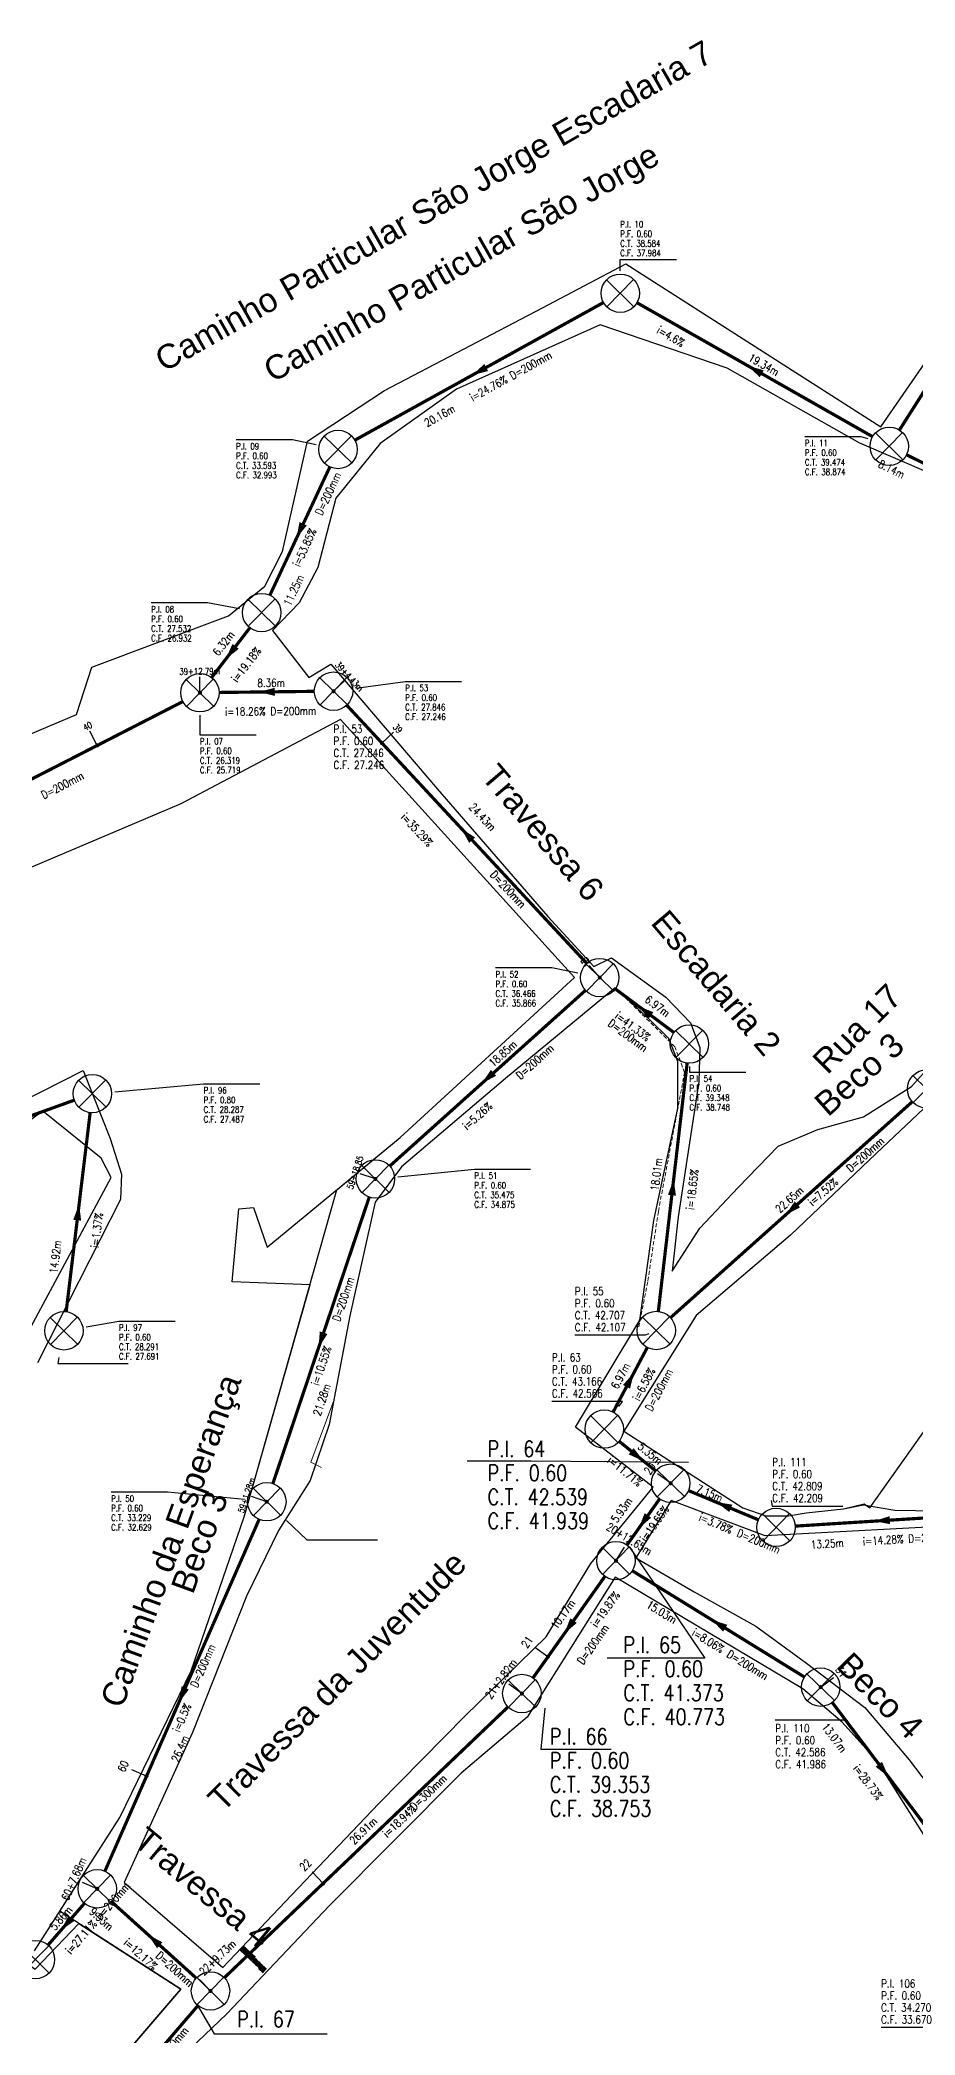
# Model space of a CAD drawing. Extents: x -289 to 361868, y -200 to 7352041.
# Drawn here: x 361398.5 to 361453.2, y 7351682.1 to 7351806.7 of the extents above; entities that cross this region are included whole.
import ezdxf
from ezdxf.enums import TextEntityAlignment as Align

# ---------------------------------------------------------------- set-up
doc = ezdxf.new("R2010")
doc.units = 0
doc.linetypes.add('HIDDEN', pattern=[0.375, 0.25, -0.125])
doc.layers.add('LT-CORRIMÃO-GUARDA-CORPO', color=3, linetype='HIDDEN', lineweight=5)
doc.layers.add('LT-RAMPA', color=12, linetype='Continuous', lineweight=9)
for name, color, linetype in [('PONTOS-Caixas - Esgoto_U', 1, 'Continuous'), ('PONTOS-CAIXAS_U', 1, 'Continuous'), ('PS_IND_COMPRIMENTO', 7, 'Continuous'), ('PS_IND_DIAMETRO', 7, 'Continuous'), ('PS_IND_FLUXO', 3, 'Continuous'), ('PS_IND_INCLINACAO', 7, 'Continuous'), ('PS_PONTOS_IDENTIFICACAO_LIN', 7, 'Continuous'), ('PS_PONTOS_IDENTIFICACAO_TXT', 7, 'Continuous'), ('quadrasultima', 250, 'Continuous'), ('T-MARGEM', 7, 'Continuous'), ('TUBO_PVC', 1, 'Continuous'), ('ZZ-Carimbo Texto', 7, 'Continuous')]:
    doc.layers.add(name, color=color, linetype=linetype)
doc.styles.add('CARIMBO', font='arial.ttf', dxfattribs={"height": 2})
doc.styles.add('ROMANS', font='ROMANS.shx', dxfattribs={"height": 2})

# ---------------------------------------------------------------- blocks, each defined once
blk = doc.blocks.new('*U13', base_point=(4191.731, 1118.971))
for p, q in [((4191.559, 1119.139), (4191.902, 1118.803)), ((4191.898, 1119.143), (4191.563, 1118.8))]:
    blk.add_line(p, q)
blk.add_circle((4191.731, 1118.971), 0.24)
blk = doc.blocks.new('*U57')
at = {"layer": 'T-MARGEM'}
blk.add_line((0, 0), (0, 0.2), dxfattribs=at)
at = {"layer": 'T-MARGEM', "const_width": 0.025, "flags": 128}
blk.add_lwpolyline([(-0.013, 0, 1), (0.013, 0, 1)], format="xyb", close=True, dxfattribs=at)
blk = doc.blocks.new('*U58')
at = {"layer": 'T-MARGEM'}
blk.add_line((0, 0), (0, 0.2), dxfattribs=at)
at = {"layer": 'T-MARGEM', "const_width": 0.025, "flags": 128}
blk.add_lwpolyline([(-0.013, 0, 1), (0.013, 0, 1)], format="xyb", close=True, dxfattribs=at)
blk = doc.blocks.new('*U59')
at = {"layer": 'T-MARGEM'}
blk.add_line((0, 0), (0, 0.2), dxfattribs=at)
at = {"layer": 'T-MARGEM', "const_width": 0.025, "flags": 128}
blk.add_lwpolyline([(-0.013, 0, 1), (0.013, 0, 1)], format="xyb", close=True, dxfattribs=at)
blk = doc.blocks.new('*U60')
at = {"layer": 'T-MARGEM'}
blk.add_line((0, 0), (0, 0.2), dxfattribs=at)
at = {"layer": 'T-MARGEM', "const_width": 0.025, "flags": 128}
blk.add_lwpolyline([(-0.013, 0, 1), (0.013, 0, 1)], format="xyb", close=True, dxfattribs=at)
blk = doc.blocks.new('*U61')
at = {"layer": 'T-MARGEM'}
blk.add_line((0, 0), (0, 0.2), dxfattribs=at)
at = {"layer": 'T-MARGEM', "const_width": 0.025, "flags": 128}
blk.add_lwpolyline([(-0.013, 0, 1), (0.013, 0, 1)], format="xyb", close=True, dxfattribs=at)
blk = doc.blocks.new('*U80')
at = {"layer": 'T-MARGEM'}
blk.add_line((0, 0), (0, 0.2), dxfattribs=at)
at = {"layer": 'T-MARGEM', "const_width": 0.025, "flags": 128}
blk.add_lwpolyline([(-0.013, 0, 1), (0.013, 0, 1)], format="xyb", close=True, dxfattribs=at)
blk = doc.blocks.new('*U81')
at = {"layer": 'T-MARGEM'}
blk.add_line((0, 0), (0, 0.2), dxfattribs=at)
at = {"layer": 'T-MARGEM', "const_width": 0.025, "flags": 128}
blk.add_lwpolyline([(-0.013, 0, 1), (0.013, 0, 1)], format="xyb", close=True, dxfattribs=at)
blk = doc.blocks.new('*U102')
at = {"layer": 'T-MARGEM'}
blk.add_line((0, 0), (0, 0.2), dxfattribs=at)
at = {"layer": 'T-MARGEM', "const_width": 0.025, "flags": 128}
blk.add_lwpolyline([(-0.013, 0, 1), (0.013, 0, 1)], format="xyb", close=True, dxfattribs=at)
blk = doc.blocks.new('*U103')
at = {"layer": 'T-MARGEM'}
blk.add_line((0, 0), (0, 0.2), dxfattribs=at)
at = {"layer": 'T-MARGEM', "const_width": 0.025, "flags": 128}
blk.add_lwpolyline([(-0.013, 0, 1), (0.013, 0, 1)], format="xyb", close=True, dxfattribs=at)
blk = doc.blocks.new('*U104')
at = {"layer": 'T-MARGEM'}
blk.add_line((0, 0), (0, 0.2), dxfattribs=at)
at = {"layer": 'T-MARGEM', "const_width": 0.025, "flags": 128}
blk.add_lwpolyline([(-0.013, 0, 1), (0.013, 0, 1)], format="xyb", close=True, dxfattribs=at)
blk = doc.blocks.new('*U105')
at = {"layer": 'T-MARGEM'}
blk.add_line((0, 0), (0, 0.2), dxfattribs=at)
at = {"layer": 'T-MARGEM', "const_width": 0.025, "flags": 128}
blk.add_lwpolyline([(-0.013, 0, 1), (0.013, 0, 1)], format="xyb", close=True, dxfattribs=at)
blk = doc.blocks.new('*U123')
at = {"layer": 'T-MARGEM'}
blk.add_line((0, 0), (0, 0.2), dxfattribs=at)
at = {"layer": 'T-MARGEM', "const_width": 0.025, "flags": 128}
blk.add_lwpolyline([(-0.013, 0, 1), (0.013, 0, 1)], format="xyb", close=True, dxfattribs=at)
blk = doc.blocks.new('*U124')
at = {"layer": 'T-MARGEM'}
blk.add_line((0, 0), (0, 0.2), dxfattribs=at)
at = {"layer": 'T-MARGEM', "const_width": 0.025, "flags": 128}
blk.add_lwpolyline([(-0.013, 0, 1), (0.013, 0, 1)], format="xyb", close=True, dxfattribs=at)
blk = doc.blocks.new('*U125')
at = {"layer": 'T-MARGEM'}
blk.add_line((0, 0), (0, 0.2), dxfattribs=at)
at = {"layer": 'T-MARGEM', "const_width": 0.025, "flags": 128}
blk.add_lwpolyline([(-0.013, 0, 1), (0.013, 0, 1)], format="xyb", close=True, dxfattribs=at)
blk = doc.blocks.new('*U126')
at = {"layer": 'T-MARGEM'}
blk.add_line((0, 0), (0, 0.2), dxfattribs=at)
at = {"layer": 'T-MARGEM', "const_width": 0.025, "flags": 128}
blk.add_lwpolyline([(-0.013, 0, 1), (0.013, 0, 1)], format="xyb", close=True, dxfattribs=at)
blk = doc.blocks.new('*U127')
at = {"layer": 'T-MARGEM'}
blk.add_line((0, 0), (0, 0.2), dxfattribs=at)
at = {"layer": 'T-MARGEM', "const_width": 0.025, "flags": 128}
blk.add_lwpolyline([(-0.013, 0, 1), (0.013, 0, 1)], format="xyb", close=True, dxfattribs=at)

msp = doc.modelspace()

# ---------------------------------------------------------------- hatches: boundary and pattern name
h = msp.add_hatch()
h.set_pattern_fill('GRATE', color=256, scale=0.08, angle=137)
h.set_pattern_definition([(137, (0, 0), (-0.04330689586397, -0.0464409600528), []), (227, (0, 0), (0.185763840211, -0.173227583456), [])])
h.paths.add_polyline_path([(361411.3, 7351687.67), (361411.03, 7351687.39), (361412.47, 7351685.98), (361412.71, 7351686.22)])

# ---------------------------------------------------------------- linework, layer by layer
at = {"layer": 'LT-CORRIMÃO-GUARDA-CORPO', "color": 0, "elevation": 42.77}
msp.add_lwpolyline([(361435.96, 7351726.33), (361436.53, 7351729.22), (361437.18, 7351733.55), (361438.82, 7351742.22), (361438.22, 7351743.83), (361434.7, 7351747.32)], dxfattribs=at)
at = {"layer": 'LT-RAMPA', "color": 0, "elevation": 31.9}
msp.add_lwpolyline([(361416.12, 7351717.55), (361415.47, 7351717.89), (361416.89, 7351721.74)], dxfattribs=at)
at = {"layer": 'PS_IND_FLUXO'}
for points in [[(361426.42, 7351786.27, 0.5, 0, 0), (361425.54, 7351785.79, 0, 0, 0)], [(361443.64, 7351785.88, 0.5, 0, 0), (361442.77, 7351786.38, 0, 0, 0)], [(361414.98, 7351776.51, 0.5, 0, 0), (361414.56, 7351775.6, 0, 0, 0)], [(361410.76, 7351768.85, 0.5, 0, 0), (361410.15, 7351768.06, 0, 0, 0)], [(361413.21, 7351766.01, 0.5, 0, 0), (361412.21, 7351766, 0, 0, 0)], [(361425.54, 7351756.74, 0.5, 0, 0), (361424.86, 7351757.48, 0, 0, 0)], [(361436.72, 7351745.79, 0.5, 0, 0), (361435.92, 7351746.38, 0, 0, 0)], [(361426.88, 7351742.21, 0.5, 0, 0), (361426.14, 7351741.54, 0, 0, 0)], [(361438.03, 7351734.56, 0.5, 0, 0), (361438.14, 7351735.56, 0, 0, 0)], [(361400.86, 7351733, 0.5, 0, 0), (361400.98, 7351734, 0, 0, 0)], [(361445.87, 7351733.99, 0.5, 0, 0), (361445.12, 7351733.32, 0, 0, 0)], [(361416.26, 7351725.97, 0.5, 0, 0), (361415.94, 7351725.02, 0, 0, 0)], [(361435.19, 7351722.59, 0.5, 0, 0), (361435.65, 7351723.47, 0, 0, 0)], [(361435.48, 7351718.57, 0.5, 0, 0), (361436.26, 7351717.94, 0, 0, 0)], [(361436.53, 7351714.56, 0.5, 0, 0), (361435.95, 7351713.74, 0, 0, 0)], [(361441.71, 7351715, 0.5, 0, 0), (361440.79, 7351715.39, 0, 0, 0)], [(361451.65, 7351714.26, 0.5, 0, 0), (361450.66, 7351714.2, 0, 0, 0)], [(361431.88, 7351707.99, 0.5, 0, 0), (361431.3, 7351707.17, 0, 0, 0)], [(361441.36, 7351707.51, 0.5, 0, 0), (361440.51, 7351708.04, 0, 0, 0)], [(361407.61, 7351703.78, 0.5, 0, 0), (361407.21, 7351702.86, 0, 0, 0)], [(361450.96, 7351699.01, 0.5, 0, 0), (361451.57, 7351698.22, 0, 0, 0)], [(361423.22, 7351693.26, 0, 0, 0), (361420.32, 7351690.5, 0.5, 0, 0), (361419.6, 7351689.81, 0, 0, 0)], [(361400.51, 7351689.4, 0.5, 0, 0), (361399.85, 7351688.64, 0, 0, 0)], [(361406.02, 7351687.7, 0.5, 0, 0), (361405.28, 7351688.37, 0, 0, 0)]]:
    msp.add_lwpolyline(points, format="xyseb", dxfattribs=at)
at = {"layer": 'PS_PONTOS_IDENTIFICACAO_LIN', "linetype": 'Continuous'}
for points in [[(361434.8, 7351792.31), (361434.8, 7351793.02), (361438.32, 7351793.02)], [(361450.29, 7351781.81), (361449.86, 7351781.95), (361446.34, 7351781.95)], [(361415.79, 7351781.44), (361414.31, 7351781.75), (361410.79, 7351781.75)], [(361411.01, 7351771.2), (361409, 7351771.56), (361405.48, 7351771.56)], [(361418.27, 7351766.24), (361421.36, 7351766.65), (361424.88, 7351766.65)], [(361408.53, 7351764.55), (361408.53, 7351763.32), (361412.05, 7351763.32)], [(361432.15, 7351748.44), (361430.52, 7351748.76), (361427, 7351748.76)], [(361439.12, 7351742.61), (361439.12, 7351742.25), (361442.64, 7351742.25)], [(361403.21, 7351741.03), (361408.76, 7351741.51), (361412.28, 7351741.51)], [(361420.89, 7351735.71), (361425.68, 7351736.18), (361429.2, 7351736.18)], [(361401.41, 7351726.33), (361403.47, 7351726.69), (361406.99, 7351726.69)], [(361436.59, 7351725.91), (361436.36, 7351725.81), (361431.96, 7351725.81)], [(361399.72, 7351724.42), (361399.65, 7351724.04), (361404.05, 7351724.04)], [(361434.72, 7351721.37), (361434.93, 7351721.68), (361430.53, 7351721.68)], [(361439.06, 7351717.86), (361429.24, 7351717.94), (361425.24, 7351717.94)], [(361411.31, 7351715.55), (361406.5, 7351716.01), (361402.98, 7351716.01)], [(361444.24, 7351715.48), (361444.3, 7351715.14), (361448.7, 7351715.14)], [(361413.94, 7351714.24), (361415.22, 7351713.03), (361419.62, 7351713.03)], [(361435.37, 7351712.58), (361440.09, 7351705.64), (361433.99, 7351705.64)], [(361430.08, 7351702.51), (361429.83, 7351699.96), (361434.23, 7351699.96)], [(361448.35, 7351702.47), (361448.89, 7351701.76), (361444.49, 7351701.76)], [(361408.35, 7351683.99), (361409.42, 7351682.17), (361416.48, 7351682.17)], [(361455.35, 7351682.15), (361455.5, 7351682.56), (361451.1, 7351682.56)]]:
    msp.add_lwpolyline(points, dxfattribs=at)
at = {"layer": 'quadrasultima', "color": 5, "linetype": 'ByBlock', "lineweight": 30}
for points in [[(361306.3, 7351737.97), (361323.98, 7351742.67), (361355.55, 7351749.35), (361369.39, 7351752.97), (361379.46, 7351755.52), (361394.79, 7351762.06), (361400.82, 7351764.59), (361401.77, 7351767.56), (361410.32, 7351770.76), (361412.59, 7351772.61), (361413.7, 7351774.78), (361415.25, 7351781.66), (361420.06, 7351784.84), (361429.95, 7351790), (361435.14, 7351792.74), (361443.75, 7351787.26), (361451.08, 7351782.57), (361454.43, 7351787.42)], [(361306.3, 7351737.97), (361323.98, 7351742.67), (361355.55, 7351749.35), (361369.39, 7351752.97), (361379.46, 7351755.52), (361394.79, 7351762.06), (361400.82, 7351764.59), (361401.77, 7351767.56), (361410.32, 7351770.76), (361412.59, 7351772.61), (361413.7, 7351774.78), (361415.25, 7351781.66), (361420.06, 7351784.84), (361429.95, 7351790), (361435.14, 7351792.74), (361443.75, 7351787.26), (361451.08, 7351782.57), (361454.43, 7351787.42)], [(361456.46, 7351778.68), (361449.78, 7351781.54), (361441.48, 7351786.23), (361433.54, 7351788.94), (361424.57, 7351784.92), (361419.79, 7351781.52), (361417.03, 7351778.11), (361415.9, 7351773.78), (361414.74, 7351771.57), (361413.07, 7351769.84), (361415.34, 7351766.9), (361416.71, 7351767.73), (361423.38, 7351759.93), (361430.27, 7351751.97), (361433.14, 7351748.84), (361434.25, 7351749.4), (361437.64, 7351746.94), (361439.18, 7351745.34), (361439.78, 7351743.79), (361439.72, 7351741.65), (361438.41, 7351733.22), (361438.05, 7351729.82), (361439.78, 7351732.5), (361442.17, 7351735.05), (361444.67, 7351737.63), (361447.15, 7351738.66), (361450.01, 7351739.46), (361453, 7351741.36), (361457.13, 7351745.93)], [(361456.46, 7351778.68), (361449.78, 7351781.54), (361441.48, 7351786.23), (361433.54, 7351788.94), (361424.57, 7351784.92), (361419.79, 7351781.52), (361417.03, 7351778.11), (361415.9, 7351773.78), (361414.74, 7351771.57), (361413.07, 7351769.84), (361415.34, 7351766.9), (361416.71, 7351767.73), (361423.38, 7351759.93), (361430.27, 7351751.97), (361433.14, 7351748.84), (361434.25, 7351749.4), (361437.64, 7351746.94), (361439.18, 7351745.34), (361439.78, 7351743.79), (361439.72, 7351741.65), (361438.41, 7351733.22), (361438.05, 7351729.82), (361439.78, 7351732.5), (361442.17, 7351735.05), (361444.67, 7351737.63), (361447.15, 7351738.66), (361450.01, 7351739.46), (361453, 7351741.36), (361457.13, 7351745.93)], [(361398.19, 7351687.35), (361403.53, 7351695.68), (361407.99, 7351704.84), (361411.29, 7351714.47), (361415.41, 7351728.97), (361410.54, 7351729.14), (361410.97, 7351733.71), (361411.87, 7351733.8), (361412.73, 7351731.31), (361421.04, 7351738.16), (361431.93, 7351748.17), (361417.32, 7351764.29), (361407.33, 7351759.02), (361393.67, 7351753.23)], [(361404.08, 7351681.17), (361407.34, 7351684.97), (361399.78, 7351689.83), (361403.53, 7351695.68), (361407.99, 7351704.84), (361411.29, 7351714.47), (361417.09, 7351734.9), (361421.04, 7351738.16), (361431.93, 7351748.17), (361417.32, 7351764.29), (361407.33, 7351759.02), (361393.67, 7351753.23)], [(361469.69, 7351741.46), (361469.79, 7351743.17), (361469.76, 7351746.38), (361468.5, 7351748.18), (361466.7, 7351750.07), (361464.46, 7351750.86), (361462.41, 7351751.05), (361458.69, 7351745.18), (361454.52, 7351740.68), (361450.8, 7351737.17), (361445.44, 7351732.07), (361439.54, 7351727.05), (361435.03, 7351719.83), (361442.47, 7351715.03), (361443.89, 7351714.53), (361445.31, 7351714.53), (361446.41, 7351714.72), (361448.75, 7351714.97), (361450.04, 7351715.28), (361450.39, 7351715.04), (361459.86, 7351728.36), (361462.3, 7351740.27), (361463.02, 7351741.23), (361469.69, 7351741.46)], [(361391.94, 7351737.64), (361401.24, 7351742.35), (361402.93, 7351738.11), (361403.63, 7351735.87), (361403.57, 7351734.3), (361398.37, 7351724.1)], [(361454.52, 7351740.68), (361450.8, 7351737.17), (361445.44, 7351732.07), (361439.54, 7351727.05), (361435.03, 7351719.83), (361442.47, 7351715.03), (361443.89, 7351714.53), (361445.31, 7351714.53), (361446.41, 7351714.72), (361448.75, 7351714.97), (361450.01, 7351715.22), (361451.96, 7351714.88), (361454.55, 7351714.85)], [(361397.06, 7351724.65), (361402.99, 7351735.66), (361402.36, 7351736.88), (361398.72, 7351739.81), (361394.85, 7351737.07)], [(361454.65, 7351693.22), (361450.9, 7351699.16), (361448.67, 7351701.64), (361446.21, 7351703.72), (361434.49, 7351710.69), (361428.98, 7351701.95), (361424.85, 7351698.46), (361416.6, 7351690.16), (361410.21, 7351683.42), (361404.24, 7351677.71)], [(361454.65, 7351693.22), (361450.9, 7351699.16), (361448.67, 7351701.64), (361446.21, 7351703.72), (361434.49, 7351710.69), (361428.98, 7351701.95), (361424.85, 7351698.46), (361416.6, 7351690.16), (361410.21, 7351683.42), (361404.24, 7351677.71)], [(361338.67, 7351675.71), (361344.26, 7351685.7), (361345.07, 7351688.68), (361350.24, 7351688.56), (361352.69, 7351688.72), (361361.31, 7351682.71), (361367.61, 7351685.34), (361376.33, 7351687.21), (361384.59, 7351686.29), (361392.59, 7351690.22), (361398.23, 7351686.22), (361400.97, 7351689.06), (361407.34, 7351684.97), (361404.08, 7351681.17)]]:
    msp.add_lwpolyline(points, dxfattribs=at)
for points in [[(361409.96, 7351686.32), (361413.85, 7351690.41), (361419.72, 7351696.57), (361425.11, 7351702.03), (361430.17, 7351706.97), (361432.97, 7351711.55), (361436.85, 7351716.33), (361432, 7351720.08), (361436.02, 7351726.75), (361436.9, 7351732.99), (361438.4, 7351740), (361438.4, 7351742.91), (361437.83, 7351744.35), (361436.64, 7351745.52), (361434.49, 7351747.52), (361427.62, 7351741.85), (361421.13, 7351736.33), (361419.49, 7351734.12), (361417.9, 7351727.03), (361416.6, 7351720.23), (361415.42, 7351716.74), (361413.44, 7351713.61), (361411.44, 7351709.51), (361408.07, 7351701), (361403.8, 7351691.63)], [(361409.96, 7351686.32), (361413.85, 7351690.41), (361419.72, 7351696.57), (361425.11, 7351702.03), (361430.17, 7351706.97), (361432.97, 7351711.55), (361436.85, 7351716.33), (361432, 7351720.08), (361436.02, 7351726.75), (361436.9, 7351732.99), (361438.4, 7351740), (361438.4, 7351742.91), (361437.83, 7351744.35), (361436.64, 7351745.52), (361434.49, 7351747.52), (361427.62, 7351741.85), (361421.13, 7351736.33), (361419.49, 7351734.12), (361417.9, 7351727.03), (361416.6, 7351720.23), (361415.42, 7351716.74), (361413.44, 7351713.61), (361411.44, 7351709.51), (361408.07, 7351701), (361403.8, 7351691.63)], [(361435.78, 7351711.91), (361439.41, 7351709.79), (361443.27, 7351707.63), (361446.44, 7351705.33), (361450.08, 7351702.55), (361452.85, 7351699.28), (361454.83, 7351696.69), (361456.7, 7351693.66), (361465.35, 7351693.95), (361471.86, 7351696), (361477.6, 7351699.48), (361476.62, 7351705.12), (361475.07, 7351710.11), (361474.81, 7351710.33), (361467.83, 7351709.49), (361458.84, 7351707.79), (361457.13, 7351713.99), (361443.85, 7351713.29), (361437.98, 7351715.48)], [(361435.78, 7351711.91), (361439.41, 7351709.79), (361443.27, 7351707.63), (361446.44, 7351705.33), (361450.08, 7351702.55), (361452.85, 7351699.28), (361454.83, 7351696.69), (361456.7, 7351693.66), (361465.35, 7351693.95), (361471.86, 7351696), (361477.6, 7351699.48), (361476.62, 7351705.12), (361475.07, 7351710.11), (361474.81, 7351710.33), (361467.83, 7351709.49), (361458.84, 7351707.79), (361457.13, 7351713.99), (361443.85, 7351713.29), (361437.98, 7351715.48)]]:
    msp.add_lwpolyline(points, close=True, dxfattribs=at)
at = {"layer": 'TUBO_PVC', "linetype": 'Continuous', "const_width": 0.2}
for points in [[(361452.25, 7351782.37), (361459.89, 7351794.39)], [(361418.21, 7351781.73), (361433.75, 7351790.33)], [(361435.84, 7351790.32), (361450.57, 7351781.95)], [(361457.84, 7351778.27), (361452.69, 7351780.82)], [(361412.9, 7351772.04), (361416.65, 7351780.06)], [(361409.26, 7351766.9), (361411.65, 7351770.01)], [(361415.69, 7351766.04), (361409.72, 7351765.97)], [(361385.97, 7351754.39), (361407.46, 7351765.4)], [(361432.71, 7351749.04), (361417.7, 7351765.18)], [(361420.39, 7351736.38), (361432.63, 7351747.36)], [(361434.49, 7351747.45), (361438.16, 7351744.72)], [(361438.98, 7351742.82), (361437.18, 7351727.31)], [(361392.57, 7351737.58), (361400.68, 7351740.5)], [(361401.67, 7351739.72), (361400.17, 7351727.28)], [(361437.94, 7351726.91), (361453.05, 7351740.4)], [(361413.09, 7351716.55), (361419.11, 7351734.44)], [(361436.49, 7351725.05), (361434.35, 7351721.01)], [(361434.73, 7351719.19), (361437.02, 7351717.33)], [(361439.06, 7351716.11), (361443.44, 7351714.28)], [(361437.26, 7351715.59), (361435.22, 7351712.71)], [(361445.74, 7351713.89), (361456.57, 7351714.57)], [(361402.59, 7351692.33), (361412.23, 7351714.31)], [(361433.84, 7351710.75), (361429.35, 7351704.41)], [(361435.55, 7351711.1), (361446.31, 7351704.46)], [(361427.79, 7351702.6), (361410.06, 7351685.68)], [(361454.48, 7351694.36), (361448.05, 7351702.87)], [(361399.04, 7351687.72), (361401.32, 7351690.33)], [(361403, 7351690.43), (361408.3, 7351685.65)], [(361408.41, 7351683.94), (361397.83, 7351671.62)]]:
    msp.add_lwpolyline(points, dxfattribs=at)

# ---------------------------------------------------------------- block references
at = {"layer": 'PONTOS-Caixas - Esgoto_U', "xscale": 5, "yscale": 5, "zscale": 5}
for p in [(361434.8, 7351790.91), (361417.16, 7351781.15), (361451.61, 7351781.35), (361412.39, 7351770.96), (361408.53, 7351765.95), (361416.88, 7351766.05), (361433.52, 7351748.16), (361439.12, 7351744.01), (361401.81, 7351740.91), (361453.95, 7351741.2), (361419.5, 7351735.58), (361400.03, 7351726.09), (361437.05, 7351726.11), (361433.8, 7351719.95), (361437.95, 7351716.57), (361412.71, 7351715.41), (361444.54, 7351713.81), (361434.53, 7351711.73), (361428.65, 7351703.43), (361447.33, 7351703.83), (361402.11, 7351691.23), (361398.25, 7351686.81), (361409.19, 7351684.85)]:
    msp.add_blockref('*U13', p, dxfattribs=at)
at = {"layer": 'PONTOS-CAIXAS_U'}
for name, p, xscale, yscale, zscale, rotation in [('*U104', (361408.53, 7351765.95), 5, 5, 5, 0.7031165704752418), ('*U103', (361416.88, 7351766.05), 5, 5, 5, 312.9270255527483), ('*U105', (361402.11, 7351762.66), 5, 5, 5, 27.1410664158654), ('*U102', (361419.9, 7351762.81), 5, 5, 5, 312.9270255527483), ('*U123', (361433.52, 7351748.16), 5, 5, 5, 41.90018941114787), ('*U124', (361419.5, 7351735.58), 5, 5, 5, 71.39273371569149), ('*U124', (361419.5, 7351735.58), 4.999999999999999, 4.999999999999999, 4.999999999999999, 71.39273371569149), ('*U80', (361437.95, 7351716.57), 5, 5, 5, 54.83069301316715), ('*U125', (361412.71, 7351715.41), 5, 5, 5, 71.39273371569149), ('*U57', (361434.53, 7351711.73), 5, 5, 5, 328.3193747734597), ('*U58', (361430.28, 7351705.73), 5, 5, 5, 54.67140629776357), ('*U81', (361447.33, 7351703.83), 5, 5, 5, 307.0510113685959), ('*U59', (361428.65, 7351703.43), 5, 5, 5, 54.67140629776357), ('*U126', (361405.19, 7351698.26), 5, 5, 5, 66.34345506344808), ('*U60', (361416.23, 7351691.56), 5, 5, 5, 43.67386417220501), ('*U127', (361402.11, 7351691.23), 5, 5, 5, 66.34345506344808), ('*U61', (361409.19, 7351684.85), 5, 5, 5, 43.67386417220501)]:
    msp.add_blockref(name, p, dxfattribs=dict(at, xscale=xscale, yscale=yscale, zscale=zscale, rotation=rotation))

# ---------------------------------------------------------------- texts
at = {"layer": 'PS_IND_COMPRIMENTO', "style": 'ROMANS', "width": 0.8}
for s, rotation, p in [('19.34m', 330.385, (361443.78, 7351786.44)), ('20.16m', 28.9558, (361423.51, 7351783.26)), ('8.14m', 333.6881, (361451.76, 7351779.91)), ('11.25m', 64.9093, (361414.4, 7351772.36)), ('6.32m', 52.36, (361410.01, 7351769.04)), ('8.36m', 0.7031, (361412.98, 7351766.57)), ('24.43m', 312.927, (361426.19, 7351758.19)), ('6.97m', 323.3951, (361437.13, 7351746.37)), ('18.85m', 41.9002, (361427.46, 7351743.41)), ('18.01m', 83.3851, (361437.06, 7351735.87)), ('22.65m', 41.7432, (361445.37, 7351734.29)), ('14.92m', 83.1401, (361399.5, 7351730.71)), ('6.97m', 62.2116, (361434.82, 7351723.28)), ('21.28m', 71.3927, (361416.15, 7351721.79)), ('5.35m', 320.9298, (361436.67, 7351718.42)), ('7.15m', 337.2814, (361440.38, 7351715.94)), ('5.93m', 54.8307, (361434.89, 7351714.9)), ('13.25m', 3.6019, (361447.74, 7351712.79)), ('10.17m', 54.6714, (361431.22, 7351708.38)), ('15.03m', 328.3194, (361437.39, 7351708.52)), ('13.07m', 307.051, (361448.18, 7351700.67)), ('26.4m', 66.3435, (361407.29, 7351699.99)), ('26.91m', 43.6739, (361418.74, 7351694.86)), ('5.86m', 48.8605, (361399.85, 7351689.4)), ('9.53m', 317.9583, (361402.38, 7351689.34))]:
    msp.add_text(s, height=0.5, rotation=rotation, dxfattribs=at).set_placement(p, align=Align.MIDDLE_CENTER)
at = {"layer": 'PS_IND_DIAMETRO', "style": 'ROMANS', "width": 0.8}
for s, rotation, p in [('D=200mm', 28.9558, (361429.2, 7351786.41)), ('D=200mm', 64.9093, (361416.54, 7351778.39)), ('D=200mm', 0.7031, (361414.37, 7351764.81)), ('D=200mm', 27.1411, (361399.94, 7351760.17)), ('D=200mm', 312.927, (361427.79, 7351753.67)), ('D=200mm', 323.3951, (361435.28, 7351744.54)), ('D=200mm', 41.9002, (361429.46, 7351742.9)), ('D=200mm', 41.7432, (361450.11, 7351737.11)), ('D=200mm', 71.3927, (361417.49, 7351728.07)), ('D=200mm', 62.2116, (361437.22, 7351722.4)), ('D=200mm', 337.2814, (361443.45, 7351712.94)), ('D=200mm', 3.6019, (361454.23, 7351713.19)), ('D=200mm', 54.6714, (361433.1, 7351706.51)), ('D=200mm', 66.3435, (361408.71, 7351705.16)), ('D=200mm', 328.3194, (361442.76, 7351705.21)), ('D=300mm', 43.6739, (361422.81, 7351697.26)), ('D=200mm', 48.8605, (361403.08, 7351690.47)), ('D=200mm', 317.9583, (361406.96, 7351686.21)), ('D=200mm', 49.3235, (361406.73, 7351681.42))]:
    msp.add_text(s, height=0.5, rotation=rotation, dxfattribs=at).set_placement(p, align=Align.MIDDLE_CENTER)
at = {"layer": 'PS_IND_INCLINACAO', "style": 'ROMANS', "width": 0.8}
for s, rotation, p in [('i=4.6%', 330.385, (361437.96, 7351788.21)), ('i=24.76%', 28.9558, (361426.57, 7351784.96)), ('i=53.85%', 64.9093, (361415.07, 7351775.03)), ('i=19.18%', 52.36, (361411.43, 7351767.71)), ('i=18.26%', 0.7031, (361411.37, 7351764.78)), ('i=35.29%', 312.927, (361422.1, 7351757.39)), ('i=41.33%', 323.3951, (361435.59, 7351745.1)), ('i=5.26%', 41.9002, (361425.88, 7351739.52)), ('i=18.65%', 83.3851, (361439.3, 7351734.92)), ('i=7.52%', 41.7432, (361447.48, 7351734.77)), ('i=1.37%', 83.1401, (361402.09, 7351732.37)), ('i=10.55%', 71.3927, (361416.12, 7351723.91)), ('i=6.58%', 62.2116, (361436.28, 7351722.75)), ('i=11.71%', 320.9298, (361435.1, 7351717.31)), ('i=19.65%', 54.8307, (361436.94, 7351714.04)), ('i=3.78%', 337.2814, (361440.77, 7351714.06)), ('i=14.28%', 3.6019, (361451.23, 7351713.01)), ('i=19.87%', 54.6714, (361433.87, 7351708.69)), ('i=8.06%', 328.3194, (361440.29, 7351706.73)), ('i=0.5%', 66.3435, (361407.41, 7351701.92)), ('i=28.73%', 307.051, (361450.29, 7351697.88)), ('i=18.94%', 43.6739, (361420.99, 7351695.45)), ('i=27.11%', 48.8605, (361401.11, 7351688.22)), ('i=12.17%', 317.9583, (361404.83, 7351687.13))]:
    msp.add_text(s, height=0.5, rotation=rotation, dxfattribs=at).set_placement(p, align=Align.MIDDLE_CENTER)
at = {"layer": 'PS_PONTOS_IDENTIFICACAO_TXT', "style": 'ROMANS', "width": 0.8}
for s, height, p in [('P.I. 10', 0.4, (361434.8, 7351795.02)), ('P.F. 0.60', 0.4, (361434.8, 7351794.42)), ('C.T. 38.584', 0.4, (361434.8, 7351793.82)), ('C.F. 37.984', 0.4, (361434.8, 7351793.22)), ('P.I. 09', 0.4, (361410.79, 7351781.15)), ('P.F. 0.60', 0.4, (361410.79, 7351780.55)), ('C.T. 39.474', 0.4, (361446.34, 7351780.15)), ('P.I. 11', 0.4, (361446.34, 7351781.35)), ('P.F. 0.60', 0.4, (361446.34, 7351780.75)), ('C.T. 33.593', 0.4, (361410.79, 7351779.95)), ('C.F. 32.993', 0.4, (361410.79, 7351779.35)), ('C.F. 38.874', 0.4, (361446.34, 7351779.55)), ('P.I. 08', 0.4, (361405.48, 7351770.96)), ('P.F. 0.60', 0.4, (361405.48, 7351770.36)), ('C.T. 27.532', 0.4, (361405.48, 7351769.76)), ('C.F. 26.932', 0.4, (361405.48, 7351769.16)), ('P.I. 53', 0.4, (361421.36, 7351766.05)), ('P.F. 0.60', 0.4, (361421.36, 7351765.45)), ('C.T. 27.846', 0.4, (361421.36, 7351764.85)), ('C.F. 27.246', 0.4, (361421.36, 7351764.25)), ('P.I. 07', 0.4, (361408.53, 7351762.72)), ('P.I. 53', 0.5, (361416.88, 7351763.44)), ('P.F. 0.60', 0.5, (361416.88, 7351762.69)), ('C.T. 26.319', 0.4, (361408.53, 7351761.52)), ('P.F. 0.60', 0.4, (361408.53, 7351762.12)), ('C.T. 27.846', 0.5, (361416.88, 7351761.94)), ('C.F. 25.719', 0.4, (361408.53, 7351760.92)), ('C.F. 27.246', 0.5, (361416.88, 7351761.19)), ('P.I. 52', 0.4, (361427, 7351748.16)), ('C.T. 36.466', 0.4, (361427, 7351746.96)), ('P.F. 0.60', 0.4, (361427, 7351747.56)), ('C.F. 35.866', 0.4, (361427, 7351746.36)), ('P.I. 54', 0.4, (361439.12, 7351741.65)), ('P.I. 96', 0.4, (361408.76, 7351740.91)), ('P.F. 0.80', 0.4, (361408.76, 7351740.31)), ('C.T. 39.348', 0.4, (361439.12, 7351740.45)), ('P.F. 0.60', 0.4, (361439.12, 7351741.05)), ('C.T. 28.287', 0.4, (361408.76, 7351739.71)), ('C.F. 27.487', 0.4, (361408.76, 7351739.11)), ('C.F. 38.748', 0.4, (361439.12, 7351739.85)), ('P.I. 51', 0.4, (361425.68, 7351735.58)), ('C.T. 35.475', 0.4, (361425.68, 7351734.38)), ('P.F. 0.60', 0.4, (361425.68, 7351734.98)), ('C.F. 34.875', 0.4, (361425.68, 7351733.78)), ('P.I. 55', 0.5, (361431.96, 7351728.31)), ('C.T. 42.707', 0.5, (361431.96, 7351726.81)), ('P.F. 0.60', 0.5, (361431.96, 7351727.56)), ('P.I. 97', 0.4, (361403.47, 7351726.09)), ('P.F. 0.60', 0.4, (361403.47, 7351725.49)), ('C.F. 42.107', 0.5, (361431.96, 7351726.06)), ('C.T. 28.291', 0.4, (361403.47, 7351724.89)), ('C.F. 27.691', 0.4, (361403.47, 7351724.29)), ('P.I. 63', 0.5, (361430.53, 7351724.18)), ('P.F. 0.60', 0.5, (361430.53, 7351723.43)), ('C.T. 43.166', 0.5, (361430.53, 7351722.68)), ('C.F. 42.566', 0.5, (361430.53, 7351721.93)), ('P.I. 64', 1, (361426.51, 7351718.21)), ('P.F. 0.60', 1, (361426.51, 7351716.71)), ('P.I. 111', 0.5, (361444.3, 7351717.64)), ('P.F. 0.60', 0.5, (361444.3, 7351716.89)), ('P.I. 50', 0.4, (361402.98, 7351715.41)), ('C.T. 42.539', 1, (361426.51, 7351715.21)), ('C.T. 42.809', 0.5, (361444.3, 7351716.14)), ('C.F. 42.209', 0.5, (361444.3, 7351715.39)), ('C.T. 33.229', 0.4, (361402.98, 7351714.21)), ('P.F. 0.60', 0.4, (361402.98, 7351714.81)), ('C.F. 41.939', 1, (361426.51, 7351713.71)), ('C.F. 32.629', 0.4, (361402.98, 7351713.61)), ('P.I. 65', 1, (361435, 7351705.97)), ('P.F. 0.60', 1, (361435, 7351704.47)), ('C.T. 41.373', 1, (361435, 7351702.97)), ('C.F. 40.773', 1, (361435, 7351701.47)), ('P.I. 66', 1, (361430.4, 7351700.25)), ('P.I. 110', 0.5, (361444.49, 7351701.01)), ('P.F. 0.60', 0.5, (361444.49, 7351700.26)), ('P.F. 0.60', 1, (361430.4, 7351698.75)), ('C.T. 42.586', 0.5, (361444.49, 7351699.51)), ('C.F. 41.986', 0.5, (361444.49, 7351698.76)), ('C.T. 39.353', 1, (361430.4, 7351697.25)), ('C.F. 38.753', 1, (361430.4, 7351695.75)), ('P.I. 106', 0.5, (361451.1, 7351685.06)), ('P.F. 0.60', 0.5, (361451.1, 7351684.31)), ('P.I. 67', 1, (361410.86, 7351682.58)), ('C.T. 34.270', 0.5, (361451.1, 7351683.56)), ('C.F. 33.670', 0.5, (361451.1, 7351682.81))]:
    msp.add_text(s, height=height, dxfattribs=at).set_placement(p)
for s, height, rotation, p in [('39+12.79m', 0.4, 0.7031, (361408.52, 7351767.09)), ('39+4.43m', 0.4, 312.927, (361417.72, 7351766.83)), ('40', 0.4, 27.1411, (361401.6, 7351763.68)), ('39', 0.4, 312.927, (361420.74, 7351763.58)), ('59', 0.4, 41.9002, (361432.76, 7351749.01)), ('59+18.85', 0.4, 71.3927, (361418.42, 7351735.92)), ('59+18.85', 0.4, 71.3927, (361418.42, 7351735.92)), ('20', 0.5, 54.8307, (361436.85, 7351717.34)), ('59+1.28m', 0.4, 71.3927, (361411.63, 7351715.75)), ('20+12.65m', 0.5, 328.3194, (361435.23, 7351712.87)), ('21', 0.5, 54.6714, (361429.18, 7351706.5)), ('21+2.82m', 0.5, 54.6714, (361427.55, 7351704.2)), ('31', 0.5, 307.051, (361448.41, 7351704.64)), ('60', 0.5, 66.3435, (361403.96, 7351698.79)), ('60+7.68m', 0.5, 66.3435, (361400.88, 7351691.75)), ('22', 0.5, 43.6739, (361415.29, 7351692.54)), ('22+9.73m', 0.5, 43.6739, (361409.8, 7351686.76))]:
    msp.add_text(s, height=height, rotation=rotation, dxfattribs=at).set_placement(p, align=Align.CENTER)
at = {"layer": 'ZZ-Carimbo Texto', "style": 'CARIMBO'}
for s, rotation, p in [('Caminho Particular São Jorge Escadaria 7', 29.5432, (361423.14, 7351796.37)), ('Caminho Particular São Jorge', 29.5432, (361424.86, 7351792.84)), ('Caminho Particular São Jorge', 29.5432, (361424.86, 7351792.84)), ('Travessa 6', 310.4015, (361429.97, 7351757.22)), ('Travessa 6', 310.4015, (361429.97, 7351757.22)), ('Escadaria 2', 310.4015, (361440.8, 7351747.83)), ('Rua 17', 45.1815, (361449.6, 7351744.97)), ('Rua 17', 45.1815, (361449.6, 7351744.97)), ('Beco 3', 41.3972, (361449.73, 7351742.13)), ('Caminho da Esperança', 70.0379, (361406.71, 7351712.98)), ('Beco 3', 70.0379, (361408.5, 7351712.89)), ('Travessa da Juventude', 45.1815, (361417.1, 7351704.21)), ('Beco 4', 314.7245, (361451.05, 7351703.3)), ('Travessa 4', 320.2862, (361408.73, 7351691.31))]:
    msp.add_text(s, height=1.5, rotation=rotation, dxfattribs=at).set_placement(p, align=Align.MIDDLE_CENTER)

doc.saveas('drawing.dxf')
